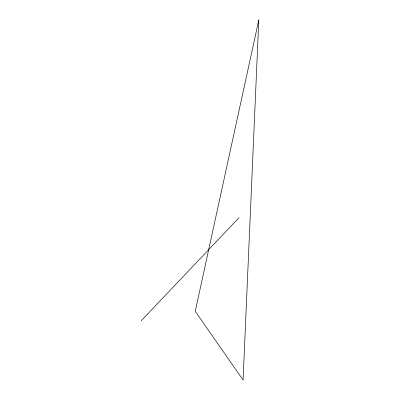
<?xml version="1.0" encoding="UTF-8"?>
<svg xmlns="http://www.w3.org/2000/svg" width="400" height="400" viewBox="0 0 400 400"><rect width="100%" height="100%" fill="white"/><g stroke="black" fill="none" stroke-linecap="round" stroke-linejoin="round"><path stroke-width="0.6" d="M141.205 320.8L239.12 217.58M258.795 20L243.08 380L195.235 311.31L258.795 20"/></g></svg>
